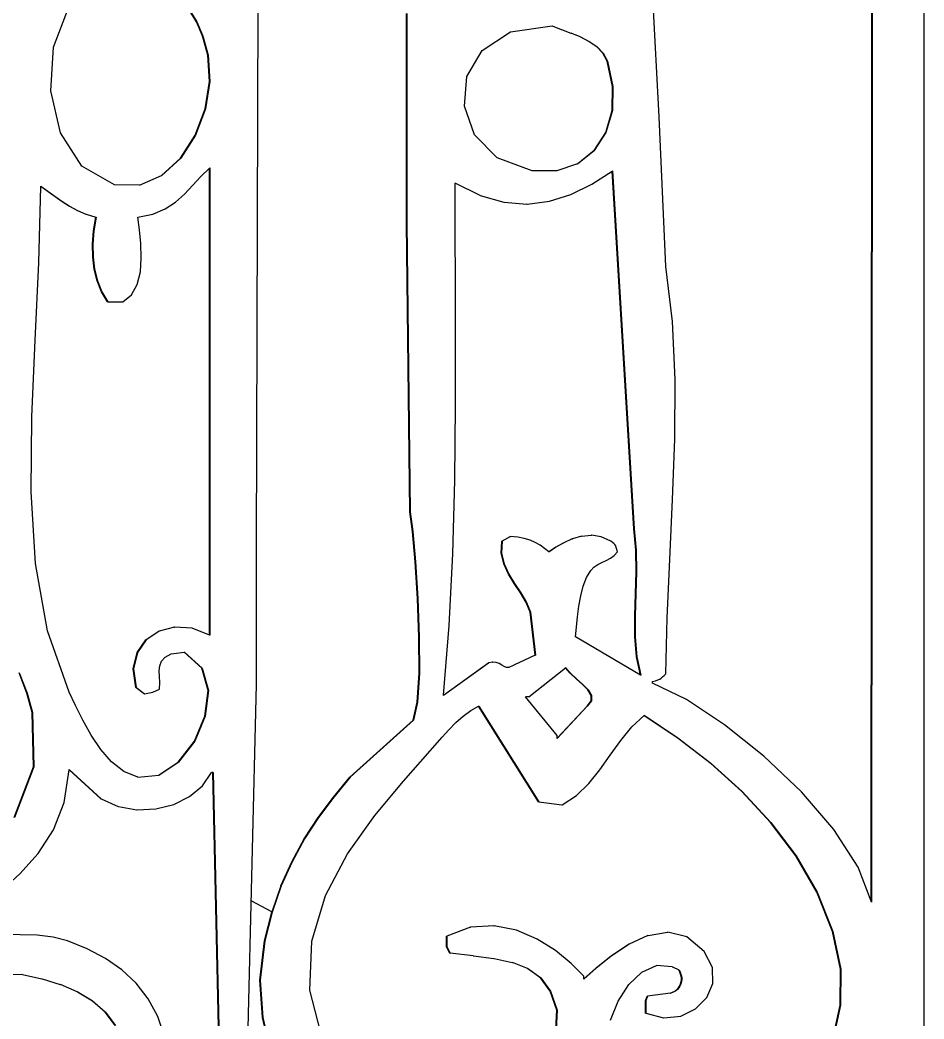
# Model space of a CAD drawing. Header units: inches. Extents: x 3672 to 10975, y -27382 to -746.
# Drawn here: x 6237.86 to 6246.44, y -26882.19 to -26872.71 of the extents above; entities that cross this region are included whole.
import ezdxf

# ---------------------------------------------------------------- set-up
doc = ezdxf.new("R2010")
doc.units = ezdxf.units.IN
doc.header["$LTSCALE"] = 17
doc.header["$MEASUREMENT"] = 0
doc.layers.add('25 BOT BAR', color=12, linetype='Continuous', lineweight=25)

# ---------------------------------------------------------------- blocks, each defined once
blk = doc.blocks.new('A$C261f3448')
for p, q in [((40, 0), (40, 24)), ((39.5049, 13.7369), (39.5134, 23.4071)), ((39.5165, 23.4071), (39.5079, 13.7369)), ((37.4869, 12.9623), (37.376, 15.0556)), ((33.6657, 8.878), (33.6816, 14.0309)), ((31.7384, 13.6243), (31.883, 13.9948)), ((33.0978, 13.8629), (33.0216, 13.9864)), ((33.0247, 13.9864), (33.1008, 13.8629)), ((35.0897, 13.7369), (35.0897, 13.9431)), ((35.0927, 13.9431), (35.0927, 13.7369)), ((33.0978, 13.8629), (33.1008, 13.8629)), ((33.1502, 13.7369), (33.0978, 13.8629)), ((33.1008, 13.8629), (33.1533, 13.7369)), ((35.8072, 13.5924), (36.0765, 13.7673)), ((36.0765, 13.7673), (36.4722, 13.826)), ((36.4722, 13.826), (36.5574, 13.7917)), ((36.5574, 13.7917), (36.5605, 13.7917)), ((36.5605, 13.7917), (36.6483, 13.7573)), ((36.6483, 13.7573), (36.6514, 13.7573)), ((36.6973, 13.7369), (36.6514, 13.7573)), ((33.158, 13.7181), (33.1502, 13.7369)), ((33.1533, 13.7369), (33.1502, 13.7369)), ((33.1533, 13.7369), (33.1611, 13.7181)), ((33.2028, 13.5478), (33.158, 13.7181)), ((33.158, 13.7181), (33.1611, 13.7181)), ((33.1611, 13.7181), (33.2059, 13.5478)), ((35.0927, 13.7369), (35.0897, 13.7369)), ((35.0897, 11.9522), (35.0897, 13.7369)), ((35.0927, 13.7369), (35.0927, 11.9522)), ((36.7004, 13.7369), (36.6973, 13.7369)), ((36.7376, 13.7201), (36.7004, 13.7369)), ((36.7376, 13.7201), (36.7406, 13.7201)), ((36.8209, 13.6773), (36.7376, 13.7201)), ((36.7406, 13.7201), (36.8239, 13.6773)), ((36.8209, 13.6773), (36.8239, 13.6773)), ((36.894, 13.6264), (36.8209, 13.6773)), ((36.8239, 13.6773), (36.897, 13.6264)), ((39.4976, 5.5191), (39.5049, 13.7369)), ((39.5079, 13.7369), (39.5006, 5.511)), ((39.5079, 13.7369), (39.5049, 13.7369)), ((31.7147, 13.2092), (31.7384, 13.6243)), ((35.662, 13.3435), (35.8072, 13.5924)), ((36.9525, 13.5646), (36.894, 13.6264)), ((36.894, 13.6264), (36.897, 13.6264)), ((36.897, 13.6264), (36.9556, 13.5646)), ((36.9924, 13.4893), (36.9525, 13.5646)), ((36.9525, 13.5646), (36.9556, 13.5646)), ((36.9556, 13.5646), (36.9954, 13.4893)), ((33.2028, 13.5478), (33.2059, 13.5478)), ((33.2195, 13.2976), (33.2028, 13.5478)), ((33.2059, 13.5478), (33.2225, 13.2976)), ((37.0454, 13.2501), (36.9924, 13.4893)), ((36.9924, 13.4893), (36.9954, 13.4893)), ((36.9954, 13.4893), (37.0485, 13.2501)), ((33.1778, 13.0372), (33.2195, 13.2976)), ((33.2225, 13.2976), (33.1808, 13.0372)), ((33.2195, 13.2976), (33.2225, 13.2976)), ((35.639, 13.0627), (35.662, 13.3435)), ((31.8069, 12.8117), (31.7147, 13.2092)), ((37.0396, 13.0213), (37.0454, 13.2501)), ((37.0485, 13.2501), (37.0427, 13.0213)), ((37.0454, 13.2501), (37.0485, 13.2501)), ((33.084, 12.7876), (33.1778, 13.0372)), ((33.1808, 13.0372), (33.087, 12.7876)), ((33.1778, 13.0372), (33.1808, 13.0372)), ((35.736, 12.7921), (35.639, 13.0627)), ((36.9792, 12.8148), (37.0396, 13.0213)), ((37.0427, 13.0213), (36.9822, 12.8148)), ((37.0396, 13.0213), (37.0427, 13.0213)), ((37.5504, 11.5423), (37.4869, 12.9623)), ((32.0097, 12.4939), (31.8069, 12.8117)), ((36.8685, 12.6425), (36.9792, 12.8148)), ((36.9822, 12.8148), (36.8716, 12.6425)), ((36.9792, 12.8148), (36.9822, 12.8148)), ((32.9445, 12.5699), (33.084, 12.7876)), ((33.087, 12.7876), (32.9476, 12.5699)), ((33.084, 12.7876), (33.087, 12.7876)), ((35.951, 12.5738), (35.736, 12.7921)), ((36.712, 12.5163), (36.8685, 12.6425)), ((36.8716, 12.6425), (36.7151, 12.5163)), ((36.8685, 12.6425), (36.8716, 12.6425)), ((32.7656, 12.4051), (32.9445, 12.5699)), ((32.9476, 12.5699), (32.7687, 12.4051)), ((32.9445, 12.5699), (32.9476, 12.5699)), ((36.2819, 12.4499), (35.951, 12.5738)), ((36.712, 12.5163), (36.5171, 12.4481)), ((36.712, 12.5163), (36.7151, 12.5163)), ((32.318, 12.3181), (32.0097, 12.4939)), ((33.1392, 12.3971), (33.2187, 12.4761)), ((33.2187, 12.4761), (33.2217, 12.4792)), ((33.2187, 8.0448), (33.2187, 12.4761)), ((33.2217, 12.4792), (33.2217, 8.0436)), ((36.5171, 12.4481), (36.2819, 12.4499)), ((36.8477, 12.3238), (37.04, 12.448)), ((37.04, 12.448), (37.043, 12.4499)), ((37.246, 9.0537), (37.04, 12.448)), ((37.043, 12.4499), (37.2491, 9.0537)), ((32.5567, 12.3141), (32.7656, 12.4051)), ((32.7656, 12.4051), (32.7687, 12.4051)), ((33.0615, 12.3122), (33.1392, 12.3971)), ((35.5525, 12.3313), (35.5525, 12.3328)), ((35.7868, 12.2156), (35.5525, 12.3313)), ((35.5556, 10.9307), (35.5525, 12.3313)), ((36.6488, 12.2259), (36.8477, 12.3238)), ((31.6013, 11.5774), (31.6202, 12.3014)), ((31.6202, 12.3014), (31.6203, 12.3035)), ((31.6862, 12.2542), (31.6202, 12.3014)), ((31.6203, 12.3035), (31.6892, 12.2542)), ((31.6862, 12.2542), (31.6892, 12.2542)), ((31.7525, 12.2054), (31.6862, 12.2542)), ((31.6892, 12.2542), (31.7555, 12.2054)), ((32.5567, 12.3141), (32.318, 12.3181)), ((32.8972, 12.153), (32.9828, 12.2293)), ((32.9828, 12.2293), (33.0615, 12.3122)), ((31.7525, 12.2054), (31.7555, 12.2054)), ((31.8188, 12.1584), (31.7525, 12.2054)), ((31.7555, 12.2054), (31.8219, 12.1584)), ((31.8188, 12.1584), (31.8219, 12.1584)), ((31.8881, 12.1143), (31.8188, 12.1584)), ((31.8219, 12.1584), (31.8911, 12.1143)), ((32.7988, 12.088), (32.8972, 12.153)), ((35.7868, 12.2156), (35.7899, 12.2156)), ((35.7899, 12.2156), (36.0137, 12.1513)), ((36.0137, 12.1513), (36.0168, 12.1513)), ((36.0168, 12.1513), (36.2316, 12.1348)), ((36.2328, 12.135), (36.2316, 12.1348)), ((36.2316, 12.1348), (36.2347, 12.1348)), ((36.2347, 12.1348), (36.4449, 12.1613)), ((36.4449, 12.1613), (36.6488, 12.2259)), ((31.8881, 12.1143), (31.8911, 12.1143)), ((31.9629, 12.0742), (31.8881, 12.1143)), ((31.8911, 12.1143), (31.966, 12.0742)), ((31.9629, 12.0742), (31.966, 12.0742)), ((31.966, 12.0742), (32.0461, 12.0393)), ((32.0461, 12.0393), (32.0492, 12.0393)), ((32.0492, 12.0393), (32.1405, 12.0107)), ((32.5399, 12.0107), (32.6817, 12.039)), ((32.6817, 12.039), (32.7988, 12.088)), ((32.1206, 11.8797), (32.1405, 12.0107)), ((32.1435, 12.0107), (32.1236, 11.8797)), ((32.1405, 12.0107), (32.1435, 12.0107)), ((32.5558, 11.8912), (32.5399, 12.0107)), ((35.0897, 11.9522), (35.0927, 11.9522)), ((35.1214, 9.2147), (35.0897, 11.9522)), ((35.0927, 11.9522), (35.1244, 9.2147)), ((32.1109, 11.7532), (32.1206, 11.8797)), ((32.1236, 11.8797), (32.114, 11.7532)), ((32.1206, 11.8797), (32.1236, 11.8797)), ((32.5687, 11.7588), (32.5558, 11.8912)), ((32.5732, 11.6221), (32.5687, 11.7588)), ((32.1109, 11.7532), (32.114, 11.7532)), ((32.1125, 11.6317), (32.1109, 11.7532)), ((32.114, 11.7532), (32.1156, 11.6317)), ((31.5649, 10.8441), (31.6013, 11.5774)), ((32.1125, 11.6317), (32.1156, 11.6317)), ((32.1263, 11.5156), (32.1125, 11.6317)), ((32.1156, 11.6317), (32.1294, 11.5156)), ((32.5638, 11.4898), (32.5732, 11.6221)), ((32.1263, 11.5156), (32.1294, 11.5156)), ((32.1534, 11.4056), (32.1263, 11.5156)), ((32.1294, 11.5156), (32.1565, 11.4056)), ((32.535, 11.3706), (32.5638, 11.4898)), ((37.6141, 11.0185), (37.5504, 11.5423)), ((32.1534, 11.4056), (32.1565, 11.4056)), ((32.1948, 11.3021), (32.1534, 11.4056)), ((32.1565, 11.4056), (32.1979, 11.3021)), ((32.1948, 11.3021), (32.1979, 11.3021)), ((32.2515, 11.2056), (32.1948, 11.3021)), ((32.1979, 11.3021), (32.2545, 11.2056)), ((32.4813, 11.273), (32.535, 11.3706)), ((32.2515, 11.2056), (32.2545, 11.2056)), ((32.2545, 11.2056), (32.3972, 11.2056)), ((32.3972, 11.2056), (32.4813, 11.273)), ((37.6391, 10.4684), (37.6141, 11.0185)), ((35.5549, 10.2214), (35.5556, 10.9307)), ((31.533, 10.116), (31.5649, 10.8441)), ((37.6358, 9.9021), (37.6391, 10.4684)), ((35.5472, 9.5148), (35.5549, 10.2214)), ((31.5275, 9.4054), (31.533, 10.116)), ((37.6148, 9.3297), (37.6358, 9.9021)), ((35.5284, 8.817), (35.5472, 9.5148)), ((31.5705, 8.7247), (31.5275, 9.4054)), ((37.5866, 8.7614), (37.6148, 9.3297)), ((35.1214, 9.2147), (35.1244, 9.2147)), ((35.145, 9.0277), (35.1214, 9.2147)), ((35.1244, 9.2147), (35.148, 9.0277)), ((35.145, 9.0277), (35.148, 9.0277)), ((35.1704, 8.7394), (35.145, 9.0277)), ((35.148, 9.0277), (35.1734, 8.7394)), ((37.246, 9.0537), (37.2491, 9.0537)), ((37.2666, 8.8512), (37.246, 9.0537)), ((37.2491, 9.0537), (37.2697, 8.8512)), ((35.9879, 8.8234), (35.9934, 8.9366)), ((35.9965, 8.9366), (35.9909, 8.8234)), ((35.9934, 8.9366), (36.0727, 8.9805)), ((35.9934, 8.9366), (35.9965, 8.9366)), ((36.0758, 8.9805), (35.9965, 8.9366)), ((36.0727, 8.9805), (36.0758, 8.9805)), ((36.1445, 8.9735), (36.0758, 8.9805)), ((36.2061, 8.9612), (36.1445, 8.9735)), ((36.2616, 8.944), (36.2061, 8.9612)), ((36.3118, 8.9223), (36.2616, 8.944)), ((36.3577, 8.8965), (36.3118, 8.9223)), ((36.5025, 8.8776), (36.5779, 8.9205)), ((36.581, 8.9205), (36.5055, 8.8776)), ((36.5779, 8.9205), (36.581, 8.9205)), ((36.6612, 8.9575), (36.581, 8.9205)), ((36.6612, 8.9575), (36.6643, 8.9575)), ((36.7499, 8.983), (36.6643, 8.9575)), ((36.7499, 8.983), (36.753, 8.983)), ((36.753, 8.983), (36.8416, 8.9917)), ((36.8416, 8.9917), (36.8447, 8.9917)), ((36.8416, 8.9917), (36.8428, 8.9915)), ((36.8447, 8.9917), (36.8428, 8.9915)), ((36.9369, 8.978), (36.8447, 8.9917)), ((37.0271, 8.9366), (36.9369, 8.978)), ((37.0446, 8.9246), (37.0271, 8.9366)), ((37.0577, 8.914), (37.0446, 8.9246)), ((37.0674, 8.9033), (37.0577, 8.914)), ((33.6657, 7.5751), (33.6657, 8.878)), ((35.4946, 8.1342), (35.5284, 8.817)), ((35.9879, 8.8234), (35.9909, 8.8234)), ((36.0116, 8.7201), (35.9879, 8.8234)), ((35.9909, 8.8234), (36.0147, 8.7201)), ((36.4003, 8.867), (36.3577, 8.8965)), ((36.4391, 8.8352), (36.4003, 8.867)), ((36.4391, 8.8352), (36.5025, 8.8776)), ((36.4405, 8.8341), (36.4391, 8.8352)), ((36.5055, 8.8776), (36.4405, 8.8341)), ((36.5025, 8.8776), (36.5055, 8.8776)), ((37.0598, 8.8006), (37.0905, 8.8341)), ((37.0746, 8.8913), (37.0674, 8.9033)), ((37.0802, 8.8767), (37.0746, 8.8913)), ((37.0852, 8.858), (37.0802, 8.8767)), ((37.0905, 8.8341), (37.0852, 8.858)), ((37.2666, 8.8512), (37.2697, 8.8512)), ((37.2695, 8.6436), (37.2666, 8.8512)), ((37.2697, 8.8512), (37.2726, 8.6436)), ((31.6839, 8.0861), (31.5705, 8.7247)), ((35.1704, 8.7394), (35.1734, 8.7394)), ((35.1927, 8.3914), (35.1704, 8.7394)), ((35.1734, 8.7394), (35.1957, 8.3914)), ((36.9037, 8.714), (36.9432, 8.7343)), ((36.9432, 8.7343), (36.9839, 8.7536)), ((36.9839, 8.7536), (37.0235, 8.7747)), ((37.0235, 8.7747), (37.0598, 8.8006)), ((37.5616, 8.2073), (37.5866, 8.7614)), ((36.0116, 8.7201), (36.0147, 8.7201)), ((36.0559, 8.6241), (36.0116, 8.7201)), ((36.0147, 8.7201), (36.0589, 8.6241)), ((36.7972, 8.5912), (36.8369, 8.6584)), ((36.8369, 8.6584), (36.8675, 8.6896)), ((36.8675, 8.6896), (36.9037, 8.714)), ((37.2631, 8.4348), (37.2695, 8.6436)), ((37.2726, 8.6436), (37.2661, 8.4348)), ((37.2695, 8.6436), (37.2726, 8.6436)), ((36.0559, 8.6241), (36.0589, 8.6241)), ((36.1119, 8.5329), (36.0559, 8.6241)), ((36.0589, 8.6241), (36.115, 8.5329)), ((36.1119, 8.5329), (36.115, 8.5329)), ((36.171, 8.444), (36.1119, 8.5329)), ((36.115, 8.5329), (36.174, 8.444)), ((36.7662, 8.5092), (36.7972, 8.5912)), ((36.171, 8.444), (36.174, 8.444)), ((36.2242, 8.355), (36.171, 8.444)), ((36.174, 8.444), (36.2273, 8.355)), ((36.7425, 8.4169), (36.7662, 8.5092)), ((35.1927, 8.3914), (35.1957, 8.3914)), ((35.207, 8.0257), (35.1927, 8.3914)), ((35.1957, 8.3914), (35.2101, 8.0257)), ((36.2242, 8.355), (36.2273, 8.355)), ((36.263, 8.2632), (36.2242, 8.355)), ((36.2273, 8.355), (36.266, 8.2632)), ((36.7248, 8.3184), (36.7425, 8.4169)), ((37.2555, 8.2284), (37.2631, 8.4348)), ((37.2661, 8.4348), (37.2586, 8.2284)), ((37.2631, 8.4348), (37.2661, 8.4348)), ((36.263, 8.2632), (36.266, 8.2632)), ((36.3106, 7.8533), (36.263, 8.2632)), ((36.266, 8.2632), (36.3136, 7.8533)), ((36.7118, 8.2181), (36.7248, 8.3184)), ((36.702, 8.1202), (36.7118, 8.2181)), ((37.2552, 8.0285), (37.2555, 8.2284)), ((37.2555, 8.2284), (37.2586, 8.2284)), ((37.2586, 8.2284), (37.2583, 8.0285)), ((37.5504, 7.6776), (37.5616, 8.2073)), ((31.8898, 7.5019), (31.6839, 8.0861)), ((32.6167, 7.9989), (32.7389, 8.0819)), ((32.7419, 8.0819), (32.6198, 7.9989)), ((32.7389, 8.0819), (32.7419, 8.0819)), ((32.8874, 8.1209), (32.7419, 8.0819)), ((32.8874, 8.1209), (32.8904, 8.1209)), ((33.0541, 8.1101), (32.8904, 8.1209)), ((33.2187, 8.0448), (33.0541, 8.1101)), ((35.4417, 7.475), (35.4946, 8.1342)), ((36.6942, 8.0289), (36.702, 8.1202)), ((32.5322, 7.878), (32.6167, 7.9989)), ((32.6198, 7.9989), (32.5353, 7.878)), ((32.6167, 7.9989), (32.6198, 7.9989)), ((33.2217, 8.0436), (33.2187, 8.0448)), ((35.207, 8.0257), (35.2101, 8.0257)), ((35.2084, 7.6838), (35.207, 8.0257)), ((35.2101, 8.0257), (35.2115, 7.6838)), ((37.309, 7.6651), (36.6942, 8.0289)), ((37.2552, 8.0285), (37.2583, 8.0285)), ((37.2704, 7.8387), (37.2552, 8.0285)), ((37.2583, 8.0285), (37.2735, 7.8387)), ((32.4966, 7.725), (32.5322, 7.878)), ((32.5353, 7.878), (32.4996, 7.725)), ((32.5322, 7.878), (32.5353, 7.878)), ((32.7993, 7.8353), (32.857, 7.8679)), ((32.857, 7.8679), (32.9812, 7.8822)), ((32.9812, 7.8822), (32.9839, 7.8826)), ((33.1472, 7.7315), (32.9812, 7.8822)), ((32.9839, 7.8826), (33.1502, 7.7315)), ((32.7482, 7.7536), (32.7649, 7.7971)), ((32.7649, 7.7971), (32.7993, 7.8353)), ((35.8697, 7.7801), (35.4415, 7.4727)), ((35.4417, 7.475), (35.8666, 7.7801)), ((35.8666, 7.7801), (35.8697, 7.7801)), ((35.9054, 7.7876), (35.8697, 7.7801)), ((35.9054, 7.7876), (35.9085, 7.7876)), ((35.9414, 7.7844), (35.9085, 7.7876)), ((35.9695, 7.7741), (35.9414, 7.7844)), ((35.9942, 7.7604), (35.9695, 7.7741)), ((36.3106, 7.8533), (36.0599, 7.7362)), ((36.3106, 7.8533), (36.3136, 7.8533)), ((37.2704, 7.8387), (37.2735, 7.8387)), ((37.309, 7.6651), (37.2704, 7.8387)), ((37.2735, 7.8387), (37.3125, 7.663)), ((31.4855, 7.4948), (31.4125, 7.6873)), ((31.4155, 7.6873), (31.4886, 7.4948)), ((32.4966, 7.725), (32.4996, 7.725)), ((32.521, 7.5459), (32.4966, 7.725)), ((32.4996, 7.725), (32.5241, 7.5459)), ((32.7437, 7.705), (32.7482, 7.7536)), ((32.7456, 7.6516), (32.7437, 7.705)), ((33.1472, 7.7315), (33.1502, 7.7315)), ((33.2063, 7.5174), (33.1472, 7.7315)), ((33.1502, 7.7315), (33.2093, 7.5174)), ((35.1921, 7.4074), (35.2084, 7.6838)), ((35.2115, 7.6838), (35.1952, 7.4074)), ((35.2084, 7.6838), (35.2115, 7.6838)), ((36.0166, 7.7471), (35.9942, 7.7604)), ((36.0381, 7.7377), (36.0166, 7.7471)), ((36.0599, 7.7362), (36.0381, 7.7377)), ((36.2502, 7.458), (36.5972, 7.7347)), ((36.5972, 7.7347), (36.599, 7.7362)), ((36.6421, 7.6833), (36.5972, 7.7347)), ((36.599, 7.7362), (36.6452, 7.6833)), ((36.6421, 7.6833), (36.6452, 7.6833)), ((36.7005, 7.6301), (36.6421, 7.6833)), ((36.6452, 7.6833), (36.7036, 7.6301)), ((32.7482, 7.5936), (32.7456, 7.6516)), ((32.7461, 7.5312), (32.7482, 7.5936)), ((36.7005, 7.6301), (36.7036, 7.6301)), ((36.7606, 7.5769), (36.7005, 7.6301)), ((36.7036, 7.6301), (36.7636, 7.5769)), ((37.3125, 7.663), (37.309, 7.6651)), ((37.4235, 7.6044), (37.4532, 7.6115)), ((37.4235, 7.5898), (37.4235, 7.6044)), ((37.7457, 7.4323), (37.4235, 7.5898)), ((37.4532, 7.6115), (37.4754, 7.6189)), ((37.4754, 7.6189), (37.4925, 7.6272)), ((37.4925, 7.6272), (37.5064, 7.6367)), ((37.5064, 7.6367), (37.5193, 7.6479)), ((37.5193, 7.6479), (37.5332, 7.6614)), ((37.5332, 7.6614), (37.5504, 7.6776)), ((31.4855, 7.4948), (31.4886, 7.4948)), ((31.538, 7.3116), (31.4855, 7.4948)), ((31.4886, 7.4948), (31.541, 7.3116)), ((31.9491, 7.3757), (31.8898, 7.5019)), ((32.521, 7.5459), (32.5241, 7.5459)), ((32.6003, 7.4873), (32.521, 7.5459)), ((32.5241, 7.5459), (32.6034, 7.4873)), ((32.6034, 7.4873), (32.6826, 7.5019)), ((32.6826, 7.5019), (32.7461, 7.5312)), ((33.1765, 7.2745), (33.2063, 7.5174)), ((33.2093, 7.5174), (33.1796, 7.2745)), ((33.2063, 7.5174), (33.2093, 7.5174)), ((33.5547, 3.0371), (33.6657, 7.5751)), ((36.7606, 7.5769), (36.7636, 7.5769)), ((36.8115, 7.5239), (36.7606, 7.5769)), ((36.7636, 7.5769), (36.8145, 7.5239)), ((36.8115, 7.5239), (36.8145, 7.5239)), ((36.8425, 7.4716), (36.8115, 7.5239)), ((36.8145, 7.5239), (36.8456, 7.4716)), ((32.6003, 7.4873), (32.6034, 7.4873)), ((35.1531, 7.2384), (35.1921, 7.4074)), ((35.1952, 7.4074), (35.1561, 7.2384)), ((35.1921, 7.4074), (35.1952, 7.4074)), ((35.4415, 7.4727), (35.4417, 7.475)), ((36.5197, 7.092), (36.2185, 7.458)), ((36.2502, 7.458), (36.2185, 7.458)), ((36.8021, 7.3702), (36.843, 7.4202)), ((36.846, 7.4202), (36.8051, 7.3702)), ((36.8425, 7.4716), (36.8456, 7.4716)), ((36.843, 7.4202), (36.8425, 7.4716)), ((36.843, 7.4202), (36.846, 7.4202)), ((36.8456, 7.4716), (36.846, 7.4202)), ((38.108, 7.1939), (37.7457, 7.4323)), ((31.538, 7.3116), (31.541, 7.3116)), ((31.5516, 6.7951), (31.538, 7.3116)), ((31.541, 7.3116), (31.5547, 6.7951)), ((32.0178, 7.2367), (31.9491, 7.3757)), ((35.6264, 7.2763), (35.6992, 7.3295)), ((35.6992, 7.3295), (35.7722, 7.369)), ((35.7722, 7.369), (35.7745, 7.3702)), ((36.3423, 6.4626), (35.7722, 7.369)), ((35.7745, 7.3702), (36.3453, 6.4626)), ((36.8051, 7.3702), (36.5197, 7.0628)), ((36.5197, 7.0661), (36.8021, 7.3702)), ((36.8021, 7.3702), (36.8051, 7.3702)), ((32.0972, 7.095), (32.0178, 7.2367)), ((33.0763, 7.0369), (33.1765, 7.2745)), ((33.1796, 7.2745), (33.0794, 7.0369)), ((33.1765, 7.2745), (33.1796, 7.2745)), ((34.5506, 6.6968), (35.1531, 7.2384)), ((35.1561, 7.2384), (34.5536, 6.6968)), ((35.1531, 7.2384), (35.1561, 7.2384)), ((35.4901, 7.1463), (35.5566, 7.2141)), ((35.5566, 7.2141), (35.6264, 7.2763)), ((37.2272, 7.1728), (37.343, 7.2812)), ((37.343, 7.2812), (37.3442, 7.2824)), ((37.6627, 7.0666), (37.343, 7.2812)), ((37.3442, 7.2824), (37.6657, 7.0666)), ((35.4273, 7.0767), (35.4901, 7.1463)), ((37.1221, 7.0445), (37.2272, 7.1728)), ((38.4813, 6.8951), (38.108, 7.1939)), ((32.1881, 6.9603), (32.0972, 7.095)), ((32.9241, 6.8386), (33.0763, 7.0369)), ((33.0794, 7.0369), (32.9271, 6.8386)), ((33.0763, 7.0369), (33.0794, 7.0369)), ((35.3147, 6.9457), (35.4273, 7.0767)), ((36.5197, 7.0661), (36.5197, 7.092)), ((36.5197, 7.0628), (36.5197, 7.0661)), ((37.023, 6.9064), (37.1221, 7.0445)), ((37.9756, 6.8257), (37.6627, 7.0666)), ((37.6627, 7.0666), (37.6657, 7.0666)), ((37.6657, 7.0666), (37.9787, 6.8257)), ((32.2915, 6.8425), (32.1881, 6.9603)), ((35.0606, 6.658), (35.3147, 6.9457)), ((32.4085, 6.7513), (32.2915, 6.8425)), ((32.7381, 6.7139), (32.9241, 6.8386)), ((32.9271, 6.8386), (32.7412, 6.7139)), ((32.9241, 6.8386), (32.9271, 6.8386)), ((36.924, 6.7673), (37.023, 6.9064)), ((37.9756, 6.8257), (37.9787, 6.8257)), ((38.2721, 6.5594), (37.9756, 6.8257)), ((37.9787, 6.8257), (38.2752, 6.5594)), ((38.8364, 6.5567), (38.4813, 6.8951)), ((31.3653, 6.315), (31.5516, 6.7951)), ((31.5547, 6.7951), (31.3683, 6.315)), ((31.5516, 6.7951), (31.5547, 6.7951)), ((31.8405, 6.4571), (31.8895, 6.7675)), ((31.8895, 6.7675), (31.8898, 6.77)), ((32.188, 6.4919), (31.8895, 6.7675)), ((31.8898, 6.77), (32.1911, 6.4919)), ((32.5399, 6.6968), (32.4085, 6.7513)), ((33.153, 6.6154), (33.2376, 6.7407)), ((33.2504, 6.7407), (33.2376, 6.7407)), ((33.2504, 6.7407), (33.2534, 6.7407)), ((33.3138, 4.0032), (33.2504, 6.7407)), ((33.2534, 6.7407), (33.3169, 4.0032)), ((36.819, 6.6361), (36.924, 6.7673)), ((32.5399, 6.6968), (32.7381, 6.7139)), ((32.7381, 6.7139), (32.7412, 6.7139)), ((34.3958, 6.5082), (34.5506, 6.6968)), ((34.5536, 6.6968), (34.3989, 6.5082)), ((34.5506, 6.6968), (34.5536, 6.6968)), ((34.7885, 6.3326), (35.0606, 6.658)), ((36.7021, 6.5218), (36.819, 6.6361)), ((33.0308, 6.5132), (33.153, 6.6154)), ((38.5441, 6.2673), (38.2721, 6.5594)), ((38.2721, 6.5594), (38.2752, 6.5594)), ((38.2752, 6.5594), (38.5472, 6.2673)), ((39.1441, 6.1995), (38.8364, 6.5567)), ((31.7388, 6.1952), (31.8405, 6.4571)), ((32.188, 6.4919), (32.1911, 6.4919)), ((32.1911, 6.4919), (32.3547, 6.4175)), ((32.8807, 6.4384), (33.0308, 6.5132)), ((34.2516, 6.3136), (34.3958, 6.5082)), ((34.3989, 6.5082), (34.2547, 6.3136)), ((34.3958, 6.5082), (34.3989, 6.5082)), ((36.3423, 6.4626), (36.3453, 6.4626)), ((36.3453, 6.4626), (36.5642, 6.4333)), ((36.5673, 6.4333), (36.7021, 6.5218)), ((32.3547, 6.4175), (32.3577, 6.4175)), ((32.3577, 6.4175), (32.5315, 6.3865)), ((32.5315, 6.3865), (32.5346, 6.3865)), ((32.5346, 6.3865), (32.7121, 6.3948)), ((32.7121, 6.3948), (32.8807, 6.4384)), ((36.5642, 6.4333), (36.5673, 6.4333)), ((34.1195, 6.1101), (34.2516, 6.3136)), ((34.2547, 6.3136), (34.1226, 6.1101)), ((34.2516, 6.3136), (34.2547, 6.3136)), ((34.531, 5.9705), (34.7885, 6.3326)), ((38.5441, 6.2673), (38.5472, 6.2673)), ((38.7835, 5.9491), (38.5441, 6.2673)), ((38.5472, 6.2673), (38.7866, 5.9491)), ((31.5956, 5.9732), (31.7388, 6.1952)), ((39.3752, 5.844), (39.1441, 6.1995)), ((34.001, 5.8945), (34.1195, 6.1101)), ((34.1226, 6.1101), (34.004, 5.8945)), ((34.1195, 6.1101), (34.1226, 6.1101)), ((31.4219, 5.78), (31.5956, 5.9732)), ((33.8975, 5.6639), (34.001, 5.8945)), ((34.004, 5.8945), (33.9006, 5.6639)), ((34.001, 5.8945), (34.004, 5.8945)), ((34.3207, 5.573), (34.531, 5.9705)), ((38.7835, 5.9491), (38.7866, 5.9491)), ((38.9825, 5.6044), (38.7835, 5.9491)), ((38.7866, 5.9491), (38.9855, 5.6044)), ((39.4976, 5.5191), (39.3752, 5.844)), ((31.2287, 5.6045), (31.4219, 5.78)), ((33.8975, 5.6639), (33.8106, 5.4151)), ((33.9006, 5.6639), (33.8137, 5.4151)), ((33.8975, 5.6639), (33.9006, 5.6639)), ((38.9825, 5.6044), (38.9855, 5.6044)), ((39.1329, 5.2329), (38.9825, 5.6044)), ((38.9855, 5.6044), (39.1359, 5.2329)), ((33.8122, 5.4195), (33.6155, 5.5234)), ((34.1903, 5.1411), (34.3207, 5.573)), ((39.5006, 5.511), (39.4976, 5.5191)), ((33.7419, 5.1451), (33.8106, 5.4151)), ((33.8137, 5.4151), (33.745, 5.1451)), ((33.8106, 5.4151), (33.8137, 5.4151)), ((35.6977, 5.2733), (35.4733, 5.189)), ((35.6977, 5.2733), (35.7007, 5.2733)), ((35.9191, 5.2869), (35.7007, 5.2733)), ((35.9191, 5.2869), (35.9221, 5.2869)), ((36.1327, 5.2446), (35.9221, 5.2869)), ((36.3278, 5.1609), (36.1327, 5.2446)), ((37.3835, 5.1955), (37.566, 5.226)), ((37.566, 5.226), (37.5691, 5.226)), ((37.566, 5.226), (37.5672, 5.2257)), ((37.7493, 5.1824), (37.5691, 5.226)), ((39.2078, 4.8745), (39.1329, 5.2329)), ((39.1329, 5.2329), (39.1359, 5.2329)), ((39.1359, 5.2329), (39.2108, 4.8745)), ((31.4242, 5.2016), (31.2585, 5.2039)), ((31.5859, 5.1959), (31.4242, 5.2016)), ((31.7378, 5.1794), (31.5859, 5.1959)), ((31.874, 5.1451), (31.7378, 5.1794)), ((32.06, 5.0685), (31.874, 5.1451)), ((33.6984, 4.7716), (33.7419, 5.1451)), ((33.745, 5.1451), (33.7015, 4.7716)), ((33.7419, 5.1451), (33.745, 5.1451)), ((34.1725, 4.676), (34.1903, 5.1411)), ((35.4702, 5.189), (35.4733, 5.189)), ((35.4702, 5.0865), (35.4702, 5.189)), ((35.4733, 5.189), (35.4733, 5.0865)), ((36.5028, 5.0506), (36.3278, 5.1609)), ((37.3805, 5.1955), (37.2019, 5.1134)), ((37.3805, 5.1955), (37.3835, 5.1955)), ((37.915, 5.0426), (37.7493, 5.1824)), ((32.2321, 4.9765), (32.06, 5.0685)), ((35.4702, 5.0865), (35.4733, 5.0865)), ((35.5019, 5.028), (35.4702, 5.0865)), ((35.4733, 5.0865), (35.505, 5.028)), ((35.5019, 5.028), (35.505, 5.028)), ((35.7206, 5.0027), (35.505, 5.028)), ((36.6529, 4.9282), (36.5028, 5.0506)), ((37.0305, 5.0017), (37.1989, 5.1134)), ((37.2019, 5.1134), (37.0336, 5.0017)), ((37.1989, 5.1134), (37.2019, 5.1134)), ((37.9935, 4.8892), (37.915, 5.0426)), ((32.3879, 4.8677), (32.2321, 4.9765)), ((35.7206, 5.0027), (35.7237, 5.0027)), ((35.7237, 5.0027), (35.9174, 4.9764)), ((35.9174, 4.9764), (35.9205, 4.9764)), ((35.9205, 4.9764), (36.0907, 4.9393)), ((36.0907, 4.9393), (36.0938, 4.9393)), ((36.2389, 4.8816), (36.0938, 4.9393)), ((36.8846, 4.8829), (37.0305, 5.0017)), ((37.0336, 5.0017), (36.8876, 4.8829)), ((37.0305, 5.0017), (37.0336, 5.0017)), ((32.5245, 4.7408), (32.3879, 4.8677)), ((36.2389, 4.8816), (36.2419, 4.8816)), ((36.3603, 4.7934), (36.2389, 4.8816)), ((36.2419, 4.8816), (36.3634, 4.7934)), ((36.7734, 4.8084), (36.6529, 4.9282)), ((36.8876, 4.8829), (36.7734, 4.7791)), ((36.7734, 4.7819), (36.8846, 4.8829)), ((36.8846, 4.8829), (36.8876, 4.8829)), ((37.1983, 4.7294), (37.3223, 4.8477)), ((37.3223, 4.8477), (37.4624, 4.9089)), ((37.6107, 4.8962), (37.4624, 4.9089)), ((37.6107, 4.8962), (37.6138, 4.8962)), ((37.6138, 4.8962), (37.6742, 4.8669)), ((37.6742, 4.8669), (37.6772, 4.8669)), ((37.6815, 4.8459), (37.6742, 4.8669)), ((37.6772, 4.8669), (37.6846, 4.8459)), ((37.6815, 4.8459), (37.6846, 4.8459)), ((37.6885, 4.8271), (37.6815, 4.8459)), ((37.6846, 4.8459), (37.6915, 4.8271)), ((37.9971, 4.7395), (37.9935, 4.8892)), ((39.2052, 4.5316), (39.2078, 4.8745)), ((39.2078, 4.8745), (39.2108, 4.8745)), ((39.2108, 4.8745), (39.2083, 4.5316)), ((31.4459, 4.823), (24.6279, 4.8084)), ((31.4459, 4.823), (31.6279, 4.784)), ((31.6279, 4.784), (31.6309, 4.784)), ((31.6309, 4.784), (31.8027, 4.7302)), ((32.6395, 4.5943), (32.5245, 4.7408)), ((33.6984, 4.7716), (33.7015, 4.7716)), ((33.7216, 4.417), (33.6984, 4.7716)), ((33.7015, 4.7716), (33.7246, 4.417)), ((36.3603, 4.7934), (36.3634, 4.7934)), ((36.4534, 4.6649), (36.3603, 4.7934)), ((36.3634, 4.7934), (36.4565, 4.6649)), ((36.7734, 4.7819), (36.7734, 4.8084)), ((36.7734, 4.7791), (36.7734, 4.7819)), ((37.6885, 4.8271), (37.6915, 4.8271)), ((37.6942, 4.8096), (37.6885, 4.8271)), ((37.69, 4.7352), (37.6967, 4.7563)), ((37.6915, 4.8271), (37.6973, 4.8096)), ((37.6998, 4.7563), (37.6931, 4.7352)), ((37.6942, 4.8096), (37.6973, 4.8096)), ((37.698, 4.7926), (37.6942, 4.8096)), ((37.6967, 4.7563), (37.6991, 4.7752)), ((37.6967, 4.7563), (37.6998, 4.7563)), ((37.6973, 4.8096), (37.7011, 4.7926)), ((37.698, 4.7926), (37.7011, 4.7926)), ((37.6991, 4.7752), (37.698, 4.7926)), ((37.6991, 4.7752), (37.7022, 4.7752)), ((37.7022, 4.7752), (37.6998, 4.7563)), ((37.7011, 4.7926), (37.7022, 4.7752)), ((31.8027, 4.7302), (31.8058, 4.7302)), ((31.9637, 4.6603), (31.8058, 4.7302)), ((32.1071, 4.5729), (31.9637, 4.6603)), ((31.9637, 4.6603), (31.9668, 4.6603)), ((31.9668, 4.6603), (32.1101, 4.5729)), ((34.2999, 4.1789), (34.1725, 4.676)), ((36.4534, 4.6649), (36.4565, 4.6649)), ((36.5167, 4.4863), (36.4534, 4.6649)), ((36.4565, 4.6649), (36.5197, 4.4863)), ((37.0973, 4.5714), (37.1983, 4.7294)), ((37.5949, 4.6474), (37.376, 4.6181)), ((37.5949, 4.6474), (37.5979, 4.6474)), ((37.6168, 4.6572), (37.5979, 4.6474)), ((37.6168, 4.6572), (37.6342, 4.6662)), ((37.6168, 4.6572), (37.6199, 4.6572)), ((37.6373, 4.6662), (37.6199, 4.6572)), ((37.6342, 4.6662), (37.6481, 4.6755)), ((37.6342, 4.6662), (37.6373, 4.6662)), ((37.6512, 4.6755), (37.6373, 4.6662)), ((37.6481, 4.6755), (37.6596, 4.6859)), ((37.6481, 4.6755), (37.6512, 4.6755)), ((37.6627, 4.6859), (37.6512, 4.6755)), ((37.6596, 4.6859), (37.6697, 4.6987)), ((37.6596, 4.6859), (37.6627, 4.6859)), ((37.6728, 4.6987), (37.6627, 4.6859)), ((37.6697, 4.6987), (37.6795, 4.7148)), ((37.6697, 4.6987), (37.6728, 4.6987)), ((37.6826, 4.7148), (37.6728, 4.6987)), ((37.6795, 4.7148), (37.69, 4.7352)), ((37.6795, 4.7148), (37.6826, 4.7148)), ((37.6931, 4.7352), (37.6826, 4.7148)), ((37.69, 4.7352), (37.6931, 4.7352)), ((37.9392, 4.6053), (37.9971, 4.7395)), ((32.1071, 4.5729), (32.1101, 4.5729)), ((32.2291, 4.4669), (32.1071, 4.5729)), ((32.1101, 4.5729), (32.2321, 4.4669)), ((32.7301, 4.427), (32.6395, 4.5943)), ((37.0256, 4.3911), (37.0973, 4.5714)), ((37.357, 4.5742), (37.3729, 4.6181)), ((37.357, 4.5742), (37.3601, 4.5742)), ((37.357, 4.457), (37.357, 4.5742)), ((37.376, 4.6181), (37.3601, 4.5742)), ((37.3601, 4.5742), (37.3601, 4.457)), ((37.3729, 4.6181), (37.376, 4.6181)), ((37.8331, 4.4982), (37.9392, 4.6053)), ((32.2291, 4.4669), (32.2321, 4.4669)), ((32.326, 4.3409), (32.2291, 4.4669)), ((32.2321, 4.4669), (32.3291, 4.3409)), ((36.4986, 4.1847), (36.5167, 4.4863)), ((36.5197, 4.4863), (36.5017, 4.1847)), ((36.5167, 4.4863), (36.5197, 4.4863)), ((37.357, 4.457), (37.3601, 4.457)), ((37.3601, 4.457), (37.5272, 4.4124)), ((37.6924, 4.43), (37.8331, 4.4982)), ((39.1336, 4.2129), (39.2052, 4.5316)), ((39.2083, 4.5316), (39.1366, 4.2129)), ((39.2052, 4.5316), (39.2083, 4.5316)), ((32.7936, 4.2375), (32.7301, 4.427)), ((33.7216, 4.417), (33.7246, 4.417)), ((33.8018, 4.0878), (33.7216, 4.417)), ((33.7246, 4.417), (33.8049, 4.0878)), ((37.5272, 4.4124), (37.5302, 4.4124)), ((37.5302, 4.4124), (37.6924, 4.43))]:
    blk.add_line(p, q)

msp = doc.modelspace()

# ---------------------------------------------------------------- block references
at = {"layer": '25 BOT BAR'}
msp.add_blockref('A$C261f3448', (6206.4376, -26886.5956), dxfattribs=at)

doc.saveas('drawing.dxf')
